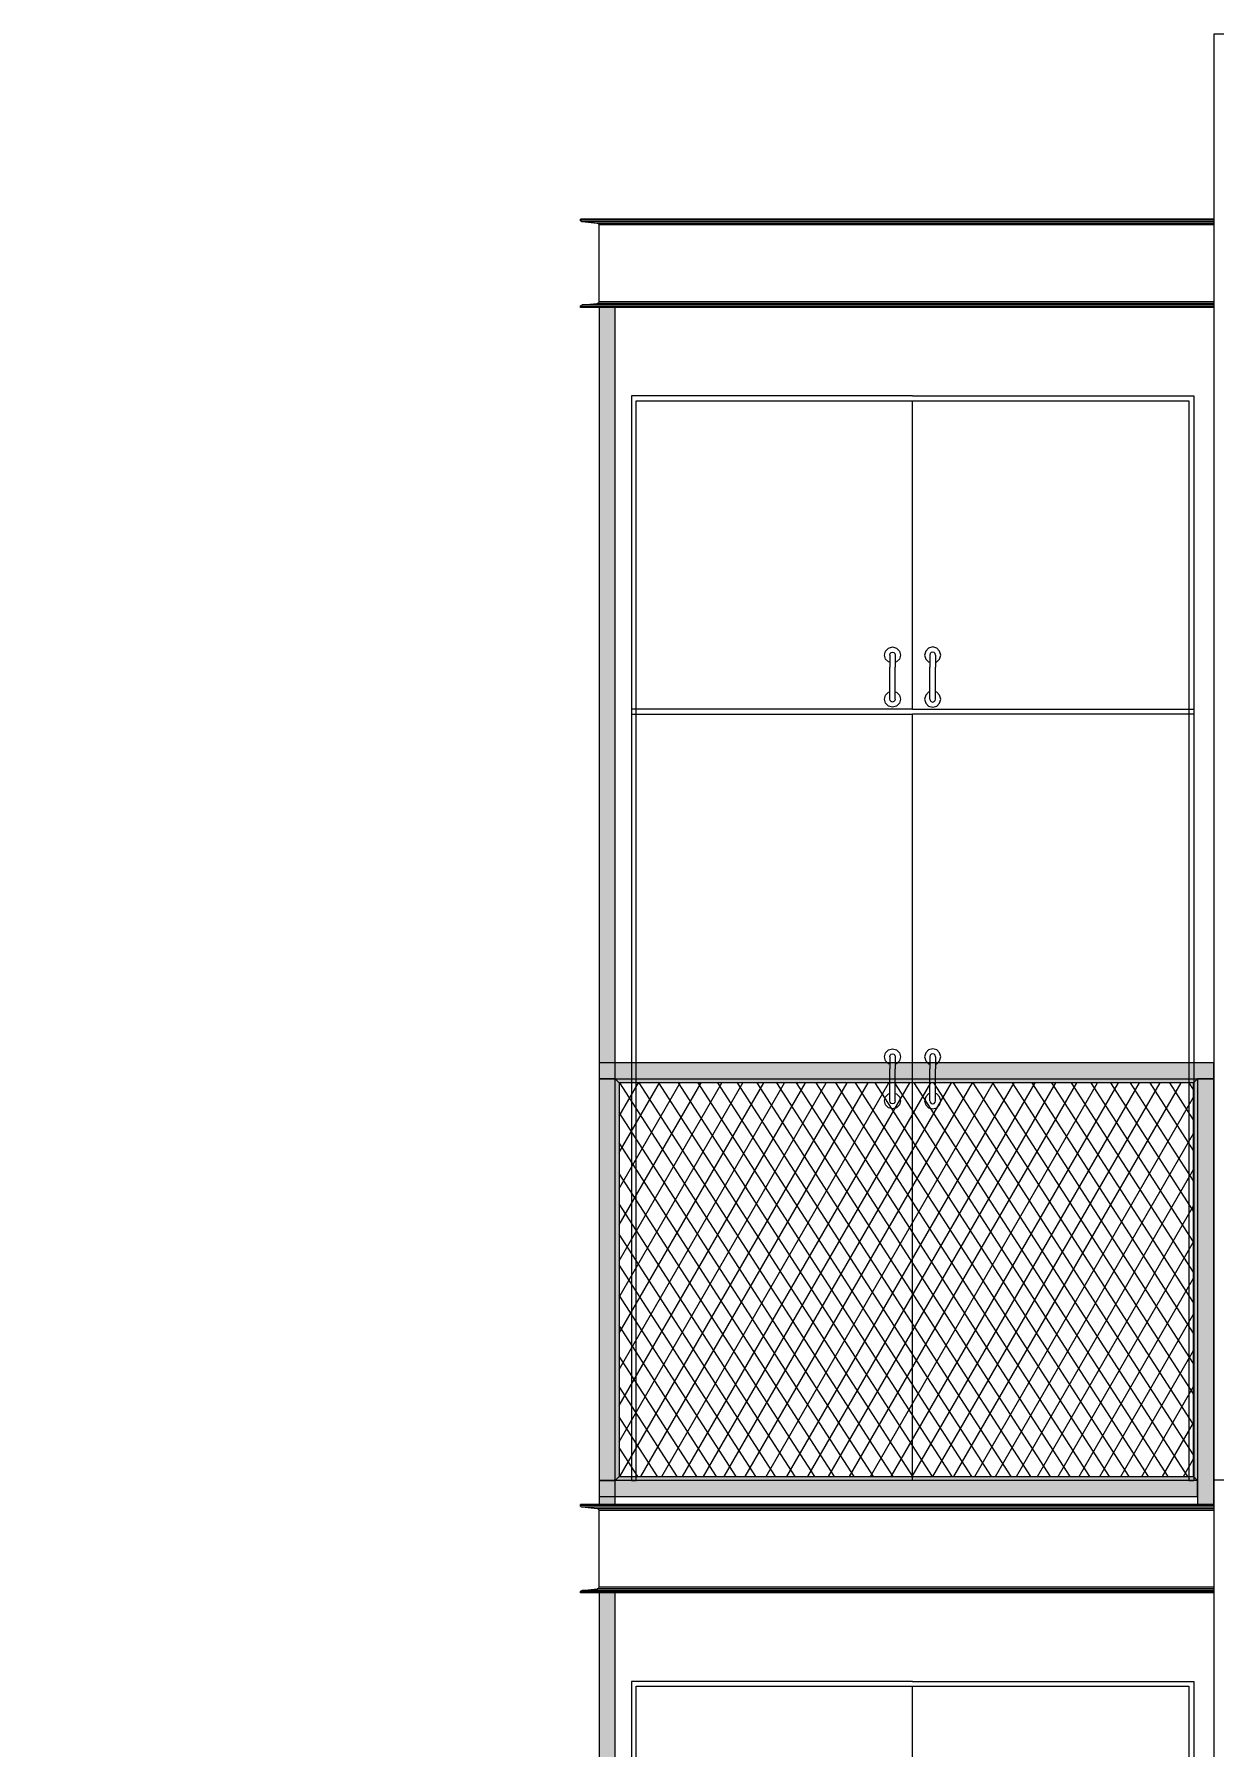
# Model space of a CAD drawing. Header units: metres. Extents: x 476297 to 476657, y 4620828 to 4621206.
# Drawn here: x 476587.679 to 476590.615, y 4621121.239 to 4621125.502 of the extents above; entities that cross this region are included whole.
import ezdxf

# ---------------------------------------------------------------- set-up
doc = ezdxf.new("R2010")
doc.units = ezdxf.units.M
doc.header["$MEASUREMENT"] = 0
for name, color, linetype in [('New2D Drafting - General', 7, 'Continuous'), ('New2D Drafting - General_Pen_No__30_Pen_No__9_Pen_No__9', 7, 'Continuous'), ('New_________ _________ ___2', 7, 'Continuous'), ('Newreg_nak', 7, 'Continuous'), ('NewStructural - Bearing', 7, 'Continuous'), ('Structural - Bearing', 7, 'Continuous'), ('zoma', 7, 'Continuous')]:
    doc.layers.add(name, color=color, linetype=linetype)
doc.styles.add('GENERATED_STYLE_2', font='arial.ttf')
doc.dimstyles.new('GENERATED_STYLE__3', dxfattribs={"dimtxt": 0.3, "dimasz": 0.152, "dimexe": 0.18, "dimexo": 0.003, "dimgap": 0.09, "dimtad": 1, "dimtih": 1, "dimtoh": 1, "dimzin": 0, "dimdsep": 46, "dimtxsty": 'GENERATED_STYLE_2', "dimblk": 'ARROWHEAD_2', "dimblk1": 'ARROWHEAD_2', "dimblk2": 'ARROWHEAD_2', "dimcen": 0.09, "dimclrd": 1, "dimclre": 1, "dimclrt": 1, "dimadec": 0, "dimazin": 0, "dimtfac": 1, "dimtdec": 4, "dimtmove": 0, "dimatfit": 3, "dimfxl": 1, "dimtolj": 1, "dimtzin": 0, "dimarcsym": 0})

# ---------------------------------------------------------------- blocks, each defined once
blk = doc.blocks.new('*D100', base_point=(476844.5271, 4621385.791))
at = {"layer": 'zoma', "color": 1, "linetype": 'Continuous', "lineweight": 0, "transparency": 16777216}
for p, q in [((476584.9937, 4621120.9937), (476584.9937, 4621120.6937)), ((476590.6856, 4621120.9937), (476590.6856, 4621120.6937)), ((476585.0514, 4621120.9437), (476584.936, 4621120.7437)), ((476590.6279, 4621120.7437), (476590.7433, 4621120.9437)), ((476584.9937, 4621120.8437), (476584.8959, 4621120.8437)), ((476590.6856, 4621120.8437), (476584.9937, 4621120.8437)), ((476590.7834, 4621120.8437), (476590.6856, 4621120.8437))]:
    blk.add_line(p, q, dxfattribs=at)
at = {"layer": 'zoma', "color": 1, "lineweight": 0, "transparency": 16777216, "insert": (476587.3267, 4621120.9037), "char_height": 0.3, "attachment_point": 7, "style": 'GENERATED_STYLE_2'}
blk.add_mtext('\\A1;{\\pql;\\fArial CYR|b0|i0|c204|p34;54.31}', dxfattribs=at)
blk = doc.blocks.new('ARROWHEAD_2')
at = {"color": 0, "linetype": 'Continuous', "lineweight": 0}
for p, q in [((-0.378, -0.655), (0.378, 0.655)), ((0, 0), (-1, 0))]:
    blk.add_line(p, q, dxfattribs=at)

msp = doc.modelspace()

# ---------------------------------------------------------------- hatches: boundary and pattern name
at = {"layer": 'New2D Drafting - General', "linetype": 'Continuous', "lineweight": 0}
h = msp.add_hatch(dxfattribs=at)
h.set_pattern_fill('BATT_INSULATION', style=0, pattern_type=2)
h.set_pattern_definition([(60, (476844.52715, 4621385.791044), (-0.038971143, 0.0225), []), (122.833095, (476844.52715, 4621385.791044), (0.0368060797, 0.01875), [])])
h.paths.add_polyline_path([(476590.5651, 4621122.8919), (476589.1348, 4621122.8919), (476589.1348, 4621121.9119), (476590.5651, 4621121.9119)])
at = {"layer": 'New2D Drafting - General_Pen_No__30_Pen_No__9_Pen_No__9', "linetype": 'Continuous', "lineweight": 0}
for points in [[(476589.0848, 4621124.8219), (476589.0848, 4621121.9019), (476589.1248, 4621121.9019), (476589.1248, 4621124.8219)], [(476589.0848, 4621122.9419), (476589.0848, 4621122.9019), (476590.6151, 4621122.9019), (476590.6151, 4621122.9419)], [(476589.0848, 4621121.8419), (476589.1248, 4621121.8419), (476589.1248, 4621122.9019), (476589.0848, 4621122.9019)], [(476589.1348, 4621121.9119), (476589.1248, 4621121.9019), (476589.1248, 4621122.9019), (476589.1348, 4621122.8919)], [(476589.1348, 4621122.8919), (476589.1248, 4621122.9019), (476590.5751, 4621122.9019), (476590.5651, 4621122.8919)], [(476590.5751, 4621121.9019), (476590.5651, 4621121.9119), (476590.5651, 4621122.8919), (476590.5751, 4621122.9019)], [(476590.5751, 4621121.8419), (476590.6151, 4621121.8419), (476590.6151, 4621122.9019), (476590.5751, 4621122.9019)], [(476589.0848, 4621121.9019), (476589.0848, 4621121.8619), (476590.5751, 4621121.8619), (476590.5751, 4621121.9019)], [(476589.1248, 4621121.9019), (476589.1348, 4621121.9119), (476590.5651, 4621121.9119), (476590.5751, 4621121.9019)], [(476589.0848, 4621121.6219), (476589.0848, 4621118.7019), (476589.1248, 4621118.7019), (476589.1248, 4621121.6219)]]:
    msp.add_hatch(color=255, dxfattribs=at).paths.add_polyline_path(points)

# ---------------------------------------------------------------- linework, layer by layer
at = {"layer": 'New2D Drafting - General', "color": 7, "linetype": 'Continuous', "lineweight": 0, "flags": 128}
msp.add_lwpolyline([(476590.5651, 4621122.8919), (476589.1348, 4621122.8919), (476589.1348, 4621121.9119), (476590.5651, 4621121.9119)], close=True, dxfattribs=at)
at = {"layer": 'New2D Drafting - General_Pen_No__30_Pen_No__9_Pen_No__9', "color": 7, "linetype": 'Continuous', "lineweight": 0, "flags": 128}
for points in [[(476589.0848, 4621124.8219), (476589.0848, 4621121.9019), (476589.1248, 4621121.9019), (476589.1248, 4621124.8219)], [(476589.0848, 4621122.9419), (476589.0848, 4621122.9019), (476590.6151, 4621122.9019), (476590.6151, 4621122.9419)], [(476589.0848, 4621121.8419), (476589.1248, 4621121.8419), (476589.1248, 4621122.9019), (476589.0848, 4621122.9019)], [(476589.1348, 4621121.9119), (476589.1248, 4621121.9019), (476589.1248, 4621122.9019), (476589.1348, 4621122.8919)], [(476589.1348, 4621122.8919), (476589.1248, 4621122.9019), (476590.5751, 4621122.9019), (476590.5651, 4621122.8919)], [(476590.5751, 4621121.9019), (476590.5651, 4621121.9119), (476590.5651, 4621122.8919), (476590.5751, 4621122.9019)], [(476590.5751, 4621121.8419), (476590.6151, 4621121.8419), (476590.6151, 4621122.9019), (476590.5751, 4621122.9019)], [(476589.0848, 4621121.9019), (476589.0848, 4621121.8619), (476590.5751, 4621121.8619), (476590.5751, 4621121.9019)], [(476589.1248, 4621121.9019), (476589.1348, 4621121.9119), (476590.5651, 4621121.9119), (476590.5751, 4621121.9019)], [(476589.0848, 4621121.6219), (476589.0848, 4621118.7019), (476589.1248, 4621118.7019), (476589.1248, 4621121.6219)]]:
    msp.add_lwpolyline(points, close=True, dxfattribs=at)
at = {"layer": 'New_________ _________ ___2', "color": 7, "linetype": 'Continuous', "lineweight": 0}
msp.add_line((476590.6852, 4621121.9027), (476590.6152, 4621121.9027), dxfattribs=at)
at = {"layer": 'Newreg_nak', "color": 7, "linetype": 'Continuous', "lineweight": 0, "flags": 128}
msp.add_lwpolyline([(476590.6854, 4621125.5023), (476590.6151, 4621125.5023), (476590.6153, 4621118.0026), (476590.6853, 4621118.0026)], dxfattribs=at)
at = {"layer": 'NewStructural - Bearing', "color": 7, "linetype": 'Continuous', "lineweight": 0}
for p, q in [((476589.8654, 4621124.6019), (476589.1654, 4621124.6019)), ((476589.1654, 4621124.6019), (476589.1654, 4621123.8219)), ((476589.1774, 4621124.5899), (476590.5534, 4621124.5899)), ((476589.1774, 4621123.8219), (476589.1774, 4621124.5899)), ((476589.8654, 4621124.6019), (476590.5654, 4621124.6019)), ((476589.8654, 4621123.8219), (476589.8654, 4621124.5899)), ((476590.5534, 4621124.5899), (476590.5534, 4621123.8219)), ((476590.5654, 4621124.6019), (476590.5654, 4621123.8219)), ((476589.7954, 4621123.9569), (476589.7981, 4621123.9669)), ((476589.7981, 4621123.9469), (476589.7954, 4621123.9569)), ((476589.7981, 4621123.9669), (476589.8054, 4621123.9742)), ((476589.8054, 4621123.9396), (476589.7981, 4621123.9469)), ((476589.8054, 4621123.9742), (476589.8154, 4621123.9769)), ((476589.8084, 4621123.9388), (476589.8054, 4621123.9396)), ((476589.8084, 4621123.9569), (476589.8093, 4621123.9604)), ((476589.8084, 4621123.9569), (476589.8084, 4621123.9529)), ((476589.8084, 4621123.9529), (476589.8084, 4621123.9419)), ((476589.8084, 4621123.9419), (476589.8084, 4621123.9269)), ((476589.8093, 4621123.9604), (476589.8119, 4621123.963)), ((476589.8119, 4621123.963), (476589.8154, 4621123.9639)), ((476589.8154, 4621123.9769), (476589.8254, 4621123.9742)), ((476589.8154, 4621123.9639), (476589.8189, 4621123.963)), ((476589.8189, 4621123.963), (476589.8215, 4621123.9604)), ((476589.8215, 4621123.9604), (476589.8224, 4621123.9569)), ((476589.8224, 4621123.9569), (476589.8224, 4621123.9529)), ((476589.8224, 4621123.9529), (476589.8224, 4621123.9419)), ((476589.8224, 4621123.9419), (476589.8224, 4621123.9269)), ((476589.8254, 4621123.9396), (476589.8224, 4621123.9388)), ((476589.8254, 4621123.9742), (476589.8327, 4621123.9669)), ((476589.8327, 4621123.9469), (476589.8254, 4621123.9396)), ((476589.8327, 4621123.9669), (476589.8354, 4621123.9569)), ((476589.8354, 4621123.9569), (476589.8327, 4621123.9469)), ((476589.8981, 4621123.9669), (476589.8954, 4621123.9569)), ((476589.8954, 4621123.9569), (476589.8981, 4621123.9469)), ((476589.9054, 4621123.9742), (476589.8981, 4621123.9669)), ((476589.8981, 4621123.9469), (476589.9054, 4621123.9396)), ((476589.9154, 4621123.9769), (476589.9054, 4621123.9742)), ((476589.9054, 4621123.9396), (476589.9084, 4621123.9388)), ((476589.9093, 4621123.9604), (476589.9084, 4621123.9569)), ((476589.9084, 4621123.9569), (476589.9084, 4621123.9529)), ((476589.9084, 4621123.9529), (476589.9084, 4621123.9419)), ((476589.9084, 4621123.9419), (476589.9084, 4621123.9269)), ((476589.9119, 4621123.963), (476589.9093, 4621123.9604)), ((476589.9154, 4621123.9639), (476589.9119, 4621123.963)), ((476589.9254, 4621123.9742), (476589.9154, 4621123.9769)), ((476589.9189, 4621123.963), (476589.9154, 4621123.9639)), ((476589.9215, 4621123.9604), (476589.9189, 4621123.963)), ((476589.9224, 4621123.9569), (476589.9215, 4621123.9604)), ((476589.9224, 4621123.9569), (476589.9224, 4621123.9529)), ((476589.9224, 4621123.9529), (476589.9224, 4621123.9419)), ((476589.9224, 4621123.9419), (476589.9224, 4621123.9269)), ((476589.9224, 4621123.9388), (476589.9254, 4621123.9396)), ((476589.9327, 4621123.9669), (476589.9254, 4621123.9742)), ((476589.9254, 4621123.9396), (476589.9327, 4621123.9469)), ((476589.9354, 4621123.9569), (476589.9327, 4621123.9669)), ((476589.9327, 4621123.9469), (476589.9354, 4621123.9569)), ((476589.8084, 4621123.8769), (476589.8084, 4621123.9269)), ((476589.8224, 4621123.8769), (476589.8224, 4621123.9269)), ((476589.9084, 4621123.8769), (476589.9084, 4621123.9269)), ((476589.9224, 4621123.8769), (476589.9224, 4621123.9269)), ((476589.7954, 4621123.8469), (476589.7981, 4621123.8569)), ((476589.7981, 4621123.8569), (476589.8054, 4621123.8642)), ((476589.8054, 4621123.8642), (476589.8084, 4621123.865)), ((476589.8084, 4621123.8619), (476589.8084, 4621123.8769)), ((476589.8084, 4621123.8509), (476589.8084, 4621123.8619)), ((476589.8224, 4621123.8619), (476589.8224, 4621123.8769)), ((476589.8224, 4621123.865), (476589.8254, 4621123.8642)), ((476589.8224, 4621123.8509), (476589.8224, 4621123.8619)), ((476589.8254, 4621123.8642), (476589.8327, 4621123.8569)), ((476589.8327, 4621123.8569), (476589.8354, 4621123.8469)), ((476589.8981, 4621123.8569), (476589.8954, 4621123.8469)), ((476589.9054, 4621123.8642), (476589.8981, 4621123.8569)), ((476589.9084, 4621123.865), (476589.9054, 4621123.8642)), ((476589.9084, 4621123.8619), (476589.9084, 4621123.8769)), ((476589.9084, 4621123.8509), (476589.9084, 4621123.8619)), ((476589.9224, 4621123.8619), (476589.9224, 4621123.8769)), ((476589.9254, 4621123.8642), (476589.9224, 4621123.865)), ((476589.9224, 4621123.8509), (476589.9224, 4621123.8619)), ((476589.9327, 4621123.8569), (476589.9254, 4621123.8642)), ((476589.9354, 4621123.8469), (476589.9327, 4621123.8569)), ((476589.8654, 4621123.8219), (476589.1654, 4621123.8219)), ((476589.1654, 4621123.8219), (476589.1654, 4621121.9019)), ((476589.1654, 4621123.8099), (476589.8654, 4621123.8099)), ((476589.1774, 4621121.9019), (476589.1774, 4621123.8219)), ((476589.7981, 4621123.8369), (476589.7954, 4621123.8469)), ((476589.8054, 4621123.8296), (476589.7981, 4621123.8369)), ((476589.8154, 4621123.8269), (476589.8054, 4621123.8296)), ((476589.8084, 4621123.8469), (476589.8084, 4621123.8509)), ((476589.8093, 4621123.8434), (476589.8084, 4621123.8469)), ((476589.8119, 4621123.8408), (476589.8093, 4621123.8434)), ((476589.8154, 4621123.8399), (476589.8119, 4621123.8408)), ((476589.8189, 4621123.8408), (476589.8154, 4621123.8399)), ((476589.8254, 4621123.8296), (476589.8154, 4621123.8269)), ((476589.8215, 4621123.8434), (476589.8189, 4621123.8408)), ((476589.8224, 4621123.8469), (476589.8215, 4621123.8434)), ((476589.8224, 4621123.8469), (476589.8224, 4621123.8509)), ((476589.8327, 4621123.8369), (476589.8254, 4621123.8296)), ((476589.8354, 4621123.8469), (476589.8327, 4621123.8369)), ((476589.8654, 4621123.8219), (476590.5654, 4621123.8219)), ((476589.8654, 4621121.9019), (476589.8654, 4621123.8099)), ((476590.5654, 4621123.8099), (476589.8654, 4621123.8099)), ((476589.8954, 4621123.8469), (476589.8981, 4621123.8369)), ((476589.8981, 4621123.8369), (476589.9054, 4621123.8296)), ((476589.9054, 4621123.8296), (476589.9154, 4621123.8269)), ((476589.9084, 4621123.8469), (476589.9084, 4621123.8509)), ((476589.9084, 4621123.8469), (476589.9093, 4621123.8434)), ((476589.9093, 4621123.8434), (476589.9119, 4621123.8408)), ((476589.9119, 4621123.8408), (476589.9154, 4621123.8399)), ((476589.9154, 4621123.8399), (476589.9189, 4621123.8408)), ((476589.9154, 4621123.8269), (476589.9254, 4621123.8296)), ((476589.9189, 4621123.8408), (476589.9215, 4621123.8434)), ((476589.9215, 4621123.8434), (476589.9224, 4621123.8469)), ((476589.9224, 4621123.8469), (476589.9224, 4621123.8509)), ((476589.9254, 4621123.8296), (476589.9327, 4621123.8369)), ((476589.9327, 4621123.8369), (476589.9354, 4621123.8469)), ((476590.5534, 4621123.8219), (476590.5534, 4621121.9019)), ((476590.5534, 4621123.8219), (476590.5654, 4621123.8219)), ((476590.5654, 4621123.8219), (476590.5654, 4621121.9019)), ((476589.7954, 4621122.9569), (476589.7981, 4621122.9669)), ((476589.7981, 4621122.9469), (476589.7954, 4621122.9569)), ((476589.7981, 4621122.9669), (476589.8054, 4621122.9742)), ((476589.8054, 4621122.9742), (476589.8154, 4621122.9769)), ((476589.8084, 4621122.9569), (476589.8093, 4621122.9604)), ((476589.8084, 4621122.9569), (476589.8084, 4621122.9529)), ((476589.8093, 4621122.9604), (476589.8119, 4621122.963)), ((476589.8119, 4621122.963), (476589.8154, 4621122.9639)), ((476589.8154, 4621122.9769), (476589.8254, 4621122.9742)), ((476589.8154, 4621122.9639), (476589.8189, 4621122.963)), ((476589.8189, 4621122.963), (476589.8215, 4621122.9604)), ((476589.8215, 4621122.9604), (476589.8224, 4621122.9569)), ((476589.8224, 4621122.9569), (476589.8224, 4621122.9529)), ((476589.8254, 4621122.9742), (476589.8327, 4621122.9669)), ((476589.8327, 4621122.9669), (476589.8354, 4621122.9569)), ((476589.8354, 4621122.9569), (476589.8327, 4621122.9469)), ((476589.8981, 4621122.9669), (476589.8954, 4621122.9569)), ((476589.8954, 4621122.9569), (476589.8981, 4621122.9469)), ((476589.9054, 4621122.9742), (476589.8981, 4621122.9669)), ((476589.9154, 4621122.9769), (476589.9054, 4621122.9742)), ((476589.9093, 4621122.9604), (476589.9084, 4621122.9569)), ((476589.9084, 4621122.9569), (476589.9084, 4621122.9529)), ((476589.9119, 4621122.963), (476589.9093, 4621122.9604)), ((476589.9154, 4621122.9639), (476589.9119, 4621122.963)), ((476589.9254, 4621122.9742), (476589.9154, 4621122.9769)), ((476589.9189, 4621122.963), (476589.9154, 4621122.9639)), ((476589.9215, 4621122.9604), (476589.9189, 4621122.963)), ((476589.9224, 4621122.9569), (476589.9215, 4621122.9604)), ((476589.9224, 4621122.9569), (476589.9224, 4621122.9529)), ((476589.9327, 4621122.9669), (476589.9254, 4621122.9742)), ((476589.9354, 4621122.9569), (476589.9327, 4621122.9669)), ((476589.9327, 4621122.9469), (476589.9354, 4621122.9569)), ((476589.8054, 4621122.9396), (476589.7981, 4621122.9469)), ((476589.8084, 4621122.9388), (476589.8054, 4621122.9396)), ((476589.8084, 4621122.9529), (476589.8084, 4621122.9419)), ((476589.8084, 4621122.9419), (476589.8084, 4621122.9269)), ((476589.8084, 4621122.8769), (476589.8084, 4621122.9269)), ((476589.8224, 4621122.9529), (476589.8224, 4621122.9419)), ((476589.8224, 4621122.9419), (476589.8224, 4621122.9269)), ((476589.8254, 4621122.9396), (476589.8224, 4621122.9388)), ((476589.8224, 4621122.8769), (476589.8224, 4621122.9269)), ((476589.8327, 4621122.9469), (476589.8254, 4621122.9396)), ((476589.8981, 4621122.9469), (476589.9054, 4621122.9396)), ((476589.9054, 4621122.9396), (476589.9084, 4621122.9388)), ((476589.9084, 4621122.9529), (476589.9084, 4621122.9419)), ((476589.9084, 4621122.9419), (476589.9084, 4621122.9269)), ((476589.9084, 4621122.8769), (476589.9084, 4621122.9269)), ((476589.9224, 4621122.9529), (476589.9224, 4621122.9419)), ((476589.9224, 4621122.9419), (476589.9224, 4621122.9269)), ((476589.9224, 4621122.9388), (476589.9254, 4621122.9396)), ((476589.9224, 4621122.8769), (476589.9224, 4621122.9269)), ((476589.9254, 4621122.9396), (476589.9327, 4621122.9469)), ((476589.8084, 4621122.8619), (476589.8084, 4621122.8769)), ((476589.8224, 4621122.8619), (476589.8224, 4621122.8769)), ((476589.9084, 4621122.8619), (476589.9084, 4621122.8769)), ((476589.9224, 4621122.8619), (476589.9224, 4621122.8769)), ((476589.7954, 4621122.8469), (476589.7981, 4621122.8569)), ((476589.7981, 4621122.8369), (476589.7954, 4621122.8469)), ((476589.7981, 4621122.8569), (476589.8054, 4621122.8642)), ((476589.8054, 4621122.8296), (476589.7981, 4621122.8369)), ((476589.8054, 4621122.8642), (476589.8084, 4621122.865)), ((476589.8154, 4621122.8269), (476589.8054, 4621122.8296)), ((476589.8084, 4621122.8509), (476589.8084, 4621122.8619)), ((476589.8084, 4621122.8469), (476589.8084, 4621122.8509)), ((476589.8093, 4621122.8434), (476589.8084, 4621122.8469)), ((476589.8119, 4621122.8408), (476589.8093, 4621122.8434)), ((476589.8154, 4621122.8399), (476589.8119, 4621122.8408)), ((476589.8189, 4621122.8408), (476589.8154, 4621122.8399)), ((476589.8254, 4621122.8296), (476589.8154, 4621122.8269)), ((476589.8215, 4621122.8434), (476589.8189, 4621122.8408)), ((476589.8224, 4621122.8469), (476589.8215, 4621122.8434)), ((476589.8224, 4621122.865), (476589.8254, 4621122.8642)), ((476589.8224, 4621122.8509), (476589.8224, 4621122.8619)), ((476589.8224, 4621122.8469), (476589.8224, 4621122.8509)), ((476589.8254, 4621122.8642), (476589.8327, 4621122.8569)), ((476589.8327, 4621122.8369), (476589.8254, 4621122.8296)), ((476589.8327, 4621122.8569), (476589.8354, 4621122.8469)), ((476589.8354, 4621122.8469), (476589.8327, 4621122.8369)), ((476589.8981, 4621122.8569), (476589.8954, 4621122.8469)), ((476589.8954, 4621122.8469), (476589.8981, 4621122.8369)), ((476589.9054, 4621122.8642), (476589.8981, 4621122.8569)), ((476589.8981, 4621122.8369), (476589.9054, 4621122.8296)), ((476589.9084, 4621122.865), (476589.9054, 4621122.8642)), ((476589.9054, 4621122.8296), (476589.9154, 4621122.8269)), ((476589.9084, 4621122.8509), (476589.9084, 4621122.8619)), ((476589.9084, 4621122.8469), (476589.9084, 4621122.8509)), ((476589.9084, 4621122.8469), (476589.9093, 4621122.8434)), ((476589.9093, 4621122.8434), (476589.9119, 4621122.8408)), ((476589.9119, 4621122.8408), (476589.9154, 4621122.8399)), ((476589.9154, 4621122.8399), (476589.9189, 4621122.8408)), ((476589.9154, 4621122.8269), (476589.9254, 4621122.8296)), ((476589.9189, 4621122.8408), (476589.9215, 4621122.8434)), ((476589.9215, 4621122.8434), (476589.9224, 4621122.8469)), ((476589.9254, 4621122.8642), (476589.9224, 4621122.865)), ((476589.9224, 4621122.8509), (476589.9224, 4621122.8619)), ((476589.9224, 4621122.8469), (476589.9224, 4621122.8509)), ((476589.9327, 4621122.8569), (476589.9254, 4621122.8642)), ((476589.9254, 4621122.8296), (476589.9327, 4621122.8369)), ((476589.9354, 4621122.8469), (476589.9327, 4621122.8569)), ((476589.9327, 4621122.8369), (476589.9354, 4621122.8469)), ((476589.1654, 4621121.9019), (476589.1774, 4621121.9019)), ((476590.5534, 4621121.9019), (476590.5654, 4621121.9019)), ((476589.8654, 4621121.4019), (476589.1654, 4621121.4019)), ((476589.1654, 4621121.4019), (476589.1654, 4621120.6219)), ((476589.1774, 4621121.3899), (476590.5534, 4621121.3899)), ((476589.1774, 4621120.6219), (476589.1774, 4621121.3899)), ((476589.8654, 4621121.4019), (476590.5654, 4621121.4019)), ((476589.8654, 4621120.6219), (476589.8654, 4621121.3899)), ((476590.5534, 4621121.3899), (476590.5534, 4621120.6219)), ((476590.5654, 4621121.4019), (476590.5654, 4621120.6219))]:
    msp.add_line(p, q, dxfattribs=at)
at = {"layer": 'Structural - Bearing', "color": 7, "linetype": 'Continuous', "lineweight": 0}
for p, q in [((476589.0385, 4621125.0394), (476589.0385, 4621125.0419)), ((476590.6151, 4621125.0419), (476589.0385, 4621125.0419)), ((476589.0389, 4621125.0379), (476589.0385, 4621125.0394)), ((476590.6151, 4621125.0394), (476589.0385, 4621125.0394)), ((476589.04, 4621125.0366), (476589.0389, 4621125.0379)), ((476589.0418, 4621125.0357), (476589.04, 4621125.0366)), ((476589.043, 4621125.0355), (476589.0418, 4621125.0357)), ((476589.0804, 4621125.0315), (476589.043, 4621125.0355)), ((476590.6151, 4621125.0355), (476589.043, 4621125.0355)), ((476589.0816, 4621125.0312), (476589.0804, 4621125.0315)), ((476590.6151, 4621125.0315), (476589.0804, 4621125.0315)), ((476589.0833, 4621125.0303), (476589.0816, 4621125.0312)), ((476589.0844, 4621125.029), (476589.0833, 4621125.0303)), ((476589.0848, 4621125.0275), (476589.0844, 4621125.029)), ((476589.0848, 4621124.8363), (476589.0848, 4621125.0275)), ((476590.6151, 4621125.0275), (476589.0848, 4621125.0275)), ((476589.043, 4621124.8284), (476589.0804, 4621124.8323)), ((476589.0804, 4621124.8323), (476589.0816, 4621124.8326)), ((476590.6151, 4621124.8323), (476589.0804, 4621124.8323)), ((476589.0816, 4621124.8326), (476589.0833, 4621124.8335)), ((476589.0833, 4621124.8335), (476589.0844, 4621124.8348)), ((476589.0844, 4621124.8348), (476589.0848, 4621124.8363)), ((476590.6151, 4621124.8363), (476589.0848, 4621124.8363)), ((476589.0385, 4621124.8244), (476589.0389, 4621124.8259)), ((476589.0385, 4621124.8219), (476589.0385, 4621124.8244)), ((476590.6151, 4621124.8244), (476589.0385, 4621124.8244)), ((476590.6151, 4621124.8219), (476589.0385, 4621124.8219)), ((476589.0389, 4621124.8259), (476589.04, 4621124.8272)), ((476589.04, 4621124.8272), (476589.0418, 4621124.8281)), ((476589.0418, 4621124.8281), (476589.043, 4621124.8284)), ((476590.6151, 4621124.8284), (476589.043, 4621124.8284)), ((476589.0385, 4621121.8394), (476589.0385, 4621121.8419)), ((476590.6152, 4621121.8419), (476589.0385, 4621121.8419)), ((476589.0389, 4621121.8379), (476589.0385, 4621121.8394)), ((476590.6152, 4621121.8394), (476589.0385, 4621121.8394)), ((476589.04, 4621121.8366), (476589.0389, 4621121.8379)), ((476589.0418, 4621121.8357), (476589.04, 4621121.8366)), ((476589.043, 4621121.8355), (476589.0418, 4621121.8357)), ((476589.0804, 4621121.8315), (476589.043, 4621121.8355)), ((476590.6152, 4621121.8355), (476589.043, 4621121.8355)), ((476589.0816, 4621121.8312), (476589.0804, 4621121.8315)), ((476590.6152, 4621121.8315), (476589.0804, 4621121.8315)), ((476589.0833, 4621121.8303), (476589.0816, 4621121.8312)), ((476589.0844, 4621121.829), (476589.0833, 4621121.8303)), ((476589.0848, 4621121.8275), (476589.0844, 4621121.829)), ((476589.0848, 4621121.6363), (476589.0848, 4621121.8275)), ((476590.6152, 4621121.8275), (476589.0848, 4621121.8275)), ((476589.0833, 4621121.6335), (476589.0844, 4621121.6348)), ((476589.0844, 4621121.6348), (476589.0848, 4621121.6363)), ((476590.6152, 4621121.6363), (476589.0848, 4621121.6363)), ((476589.0385, 4621121.6244), (476589.0389, 4621121.6259)), ((476589.0385, 4621121.6219), (476589.0385, 4621121.6244)), ((476590.6152, 4621121.6244), (476589.0385, 4621121.6244)), ((476590.6152, 4621121.6219), (476589.0385, 4621121.6219)), ((476589.0389, 4621121.6259), (476589.04, 4621121.6272)), ((476589.04, 4621121.6272), (476589.0418, 4621121.6281)), ((476589.0418, 4621121.6281), (476589.043, 4621121.6284)), ((476589.043, 4621121.6284), (476589.0804, 4621121.6323)), ((476590.6152, 4621121.6284), (476589.043, 4621121.6284)), ((476589.0804, 4621121.6323), (476589.0816, 4621121.6326)), ((476590.6152, 4621121.6323), (476589.0804, 4621121.6323)), ((476589.0816, 4621121.6326), (476589.0833, 4621121.6335))]:
    msp.add_line(p, q, dxfattribs=at)

# ---------------------------------------------------------------- dimensions: what is measured, and where the dimension line sits
at = {"layer": 'zoma', "color": 1, "linetype": 'Continuous', "lineweight": 0}
dim = msp.add_linear_dim(base=(476584.9937, 4621120.8437), p1=(476590.6856, 4621121.1205), p2=(476584.9937, 4621120.4037), angle=180, text='54.31', dimstyle='GENERATED_STYLE__3', dxfattribs=at)
dim.commit()
dim.dimension.update_dxf_attribs({"geometry": '*D100', "text_midpoint": (476587.8307, 4621121.0537), "dimtype": 160})

doc.saveas('drawing.dxf')
